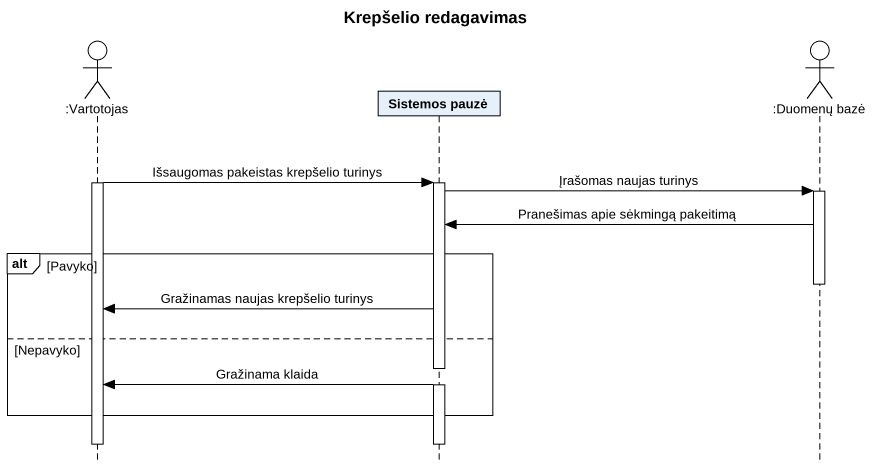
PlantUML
@startuml
title Krepšelio redagavimas
hide footbox
actor ":Vartotojas" as Vartotojas
participant "Sistemos pauzė" as Sistemos_pauzė
actor ":Duomenų bazė" as Duomenų_bazė

activate Vartotojas
Vartotojas -> Sistemos_pauzė : Išsaugomas pakeistas krepšelio turinys
activate Sistemos_pauzė
Sistemos_pauzė -> Duomenų_bazė : Įrašomas naujas turinys
activate Duomenų_bazė
Duomenų_bazė -> Sistemos_pauzė : Pranešimas apie sėkmingą pakeitimą
alt Pavyko
  deactivate Duomenų_bazė
  Sistemos_pauzė -> Vartotojas : Gražinamas naujas krepšelio turinys
else Nepavyko
  Sistemos_pauzė -> Vartotojas : Gražinama klaida
end
deactivate Vartotojas
deactivate Sistemos_pauzė
@enduml
